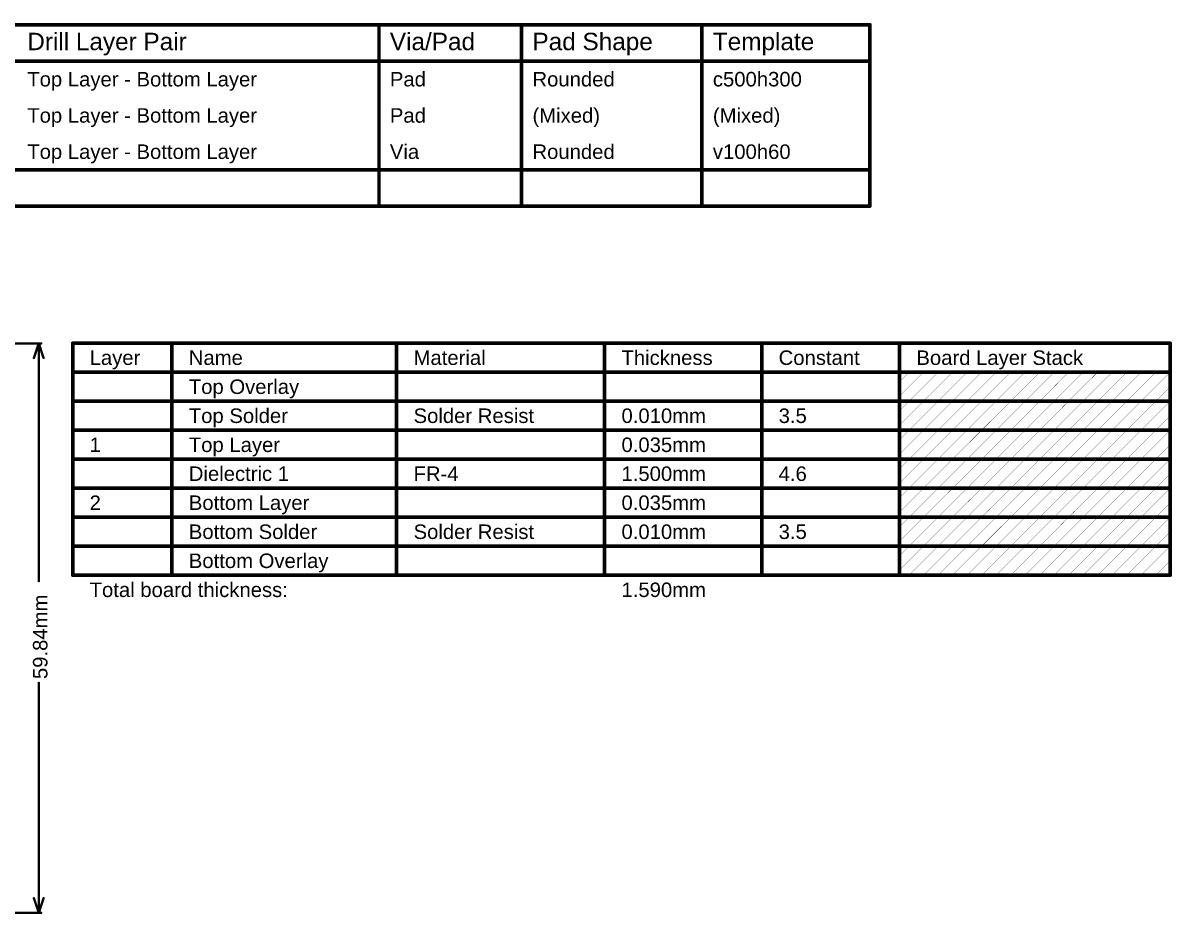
# Model space of a CAD drawing. Header units: inches. Extents: x -1 to 209, y -13 to 94.
# Drawn here: x 88.3 to 209, y 0 to 93.6 of the extents above; entities that cross this region are included whole.
import ezdxf

# ---------------------------------------------------------------- set-up
doc = ezdxf.new("R2010")
doc.units = ezdxf.units.IN
for name, color, linetype in [('Dimensions', 6, 'Continuous'), ('Drill Drawing', 1, 'Continuous'), ('Fabrication', 76, 'Continuous')]:
    doc.layers.add(name, color=color, linetype=linetype)
doc.styles.add('Arial', font='', dxfattribs={"height": 0.2})
doc.styles.get('Arial').set_extended_font_data('Arial')

msp = doc.modelspace()

# ---------------------------------------------------------------- linework, layer by layer
at = {"layer": 'Dimensions', "const_width": 0.254}
for points in [[(74.92, 59.92), (90.17, 59.92)], [(89.41, 58.4), (89.92, 59.92)], [(89.92, 34.95), (89.92, 59.92)], [(89.92, 59.92), (90.42, 58.4)], [(89.92, 0.08), (89.92, 24.24)], [(89.41, 1.61), (89.92, 0.08)], [(89.92, 0.08), (90.42, 1.61)], [(73.95, 0.08), (90.17, 0.08)]]:
    msp.add_lwpolyline(points, dxfattribs=at)
at = {"layer": 'Dimensions', "const_width": 0.127}
for points in [[(89.85, 59.92, 1), (89.98, 59.92, 1)], [(89.85, 59.92, 1), (89.98, 59.92, 1)], [(89.85, 59.92, 1), (89.98, 59.92, 1)], [(90.11, 59.92, 1), (90.23, 59.92, 1)], [(89.34, 58.4, 1), (89.47, 58.4, 1)], [(90.36, 58.4, 1), (90.49, 58.4, 1)], [(89.85, 34.95, 1), (89.98, 34.95, 1)], [(89.85, 24.24, 1), (89.98, 24.24, 1)], [(89.34, 1.61, 1), (89.47, 1.61, 1)], [(90.36, 1.61, 1), (90.49, 1.61, 1)], [(89.85, 0.08, 1), (89.98, 0.08, 1)], [(89.85, 0.08, 1), (89.98, 0.08, 1)], [(89.85, 0.08, 1), (89.98, 0.08, 1)], [(90.11, 0.08, 1), (90.23, 0.08, 1)]]:
    msp.add_lwpolyline(points, format="xyb", close=True, dxfattribs=at)
at = {"layer": 'Drill Drawing', "const_width": 0.381}
for points in [[(-0.83, 93.41), (177.23, 93.41)], [(125.66, 74.36), (125.66, 93.41)], [(140.64, 74.36), (140.64, 93.41)], [(159.58, 74.36), (159.58, 93.41)], [(177.23, 74.36), (177.23, 93.41)], [(-0.83, 89.6), (177.23, 89.6)], [(-0.83, 78.17), (177.23, 78.17)], [(-0.83, 74.36), (177.23, 74.36)]]:
    msp.add_lwpolyline(points, dxfattribs=at)
at = {"layer": 'Drill Drawing', "const_width": 0.191}
for points in [[(125.56, 93.41, 1), (125.75, 93.41, 1)], [(140.54, 93.41, 1), (140.73, 93.41, 1)], [(159.49, 93.41, 1), (159.68, 93.41, 1)], [(177.14, 93.41, 1), (177.33, 93.41, 1)], [(177.14, 93.41, 1), (177.33, 93.41, 1)], [(177.14, 89.6, 1), (177.33, 89.6, 1)], [(177.14, 78.17, 1), (177.33, 78.17, 1)], [(125.56, 74.36, 1), (125.75, 74.36, 1)], [(140.54, 74.36, 1), (140.73, 74.36, 1)], [(159.49, 74.36, 1), (159.68, 74.36, 1)], [(177.14, 74.36, 1), (177.33, 74.36, 1)], [(177.14, 74.36, 1), (177.33, 74.36, 1)]]:
    msp.add_lwpolyline(points, format="xyb", close=True, dxfattribs=at)
at = {"layer": 'Fabrication'}
for points, const_width in [([(93.49, 35.56), (93.49, 59.94)], 0.381), ([(93.49, 59.94), (208.77, 59.94)], 0.381), ([(103.9, 35.56), (103.9, 59.94)], 0.381), ([(127.51, 35.56), (127.51, 59.94)], 0.381), ([(149.35, 35.56), (149.35, 59.94)], 0.381), ([(165.86, 35.56), (165.86, 59.94)], 0.381), ([(180.33, 35.56), (180.33, 59.94)], 0.381), ([(208.77, 35.56), (208.77, 59.94)], 0.381), ([(93.49, 56.9), (208.77, 56.9)], 0.381), ([(180.33, 55.89), (181.34, 56.9)], 0.0254), ([(180.33, 54.36), (182.86, 56.9)], 0.0254), ([(181.34, 53.85), (184.39, 56.9)], 0.0254), ([(182.86, 53.85), (185.91, 56.9)], 0.0254), ([(184.39, 53.85), (187.44, 56.9)], 0.0254), ([(185.91, 53.85), (188.96, 56.9)], 0.0254), ([(187.44, 53.85), (190.48, 56.9)], 0.0254), ([(188.96, 53.85), (192.01, 56.9)], 0.0254), ([(190.48, 53.85), (193.53, 56.9)], 0.0254), ([(192.01, 53.85), (195.06, 56.9)], 0.0254), ([(193.53, 53.85), (196.58, 56.9)], 0.0254), ([(195.06, 53.85), (198.1, 56.9)], 0.0254), ([(196.58, 53.85), (199.63, 56.9)], 0.0254), ([(198.1, 53.85), (201.15, 56.9)], 0.0254), ([(199.63, 53.85), (202.68, 56.9)], 0.0254), ([(201.15, 53.85), (204.2, 56.9)], 0.0254), ([(202.68, 53.85), (205.72, 56.9)], 0.0254), ([(204.2, 53.85), (207.25, 56.9)], 0.0254), ([(205.72, 53.85), (208.77, 56.9)], 0.0254), ([(207.25, 53.85), (208.77, 55.37)], 0.0254), ([(93.49, 53.85), (103.9, 53.85)], 0.381), ([(103.9, 53.85), (127.51, 53.85)], 0.381), ([(127.51, 53.85), (149.35, 53.85)], 0.381), ([(149.35, 53.85), (165.86, 53.85)], 0.381), ([(165.86, 53.85), (180.33, 53.85)], 0.381), ([(180.33, 53.85), (208.77, 53.85)], 0.381), ([(180.33, 52.84), (181.34, 53.85)], 0.0254), ([(180.33, 51.32), (182.86, 53.85)], 0.0254), ([(181.34, 50.8), (184.39, 53.85)], 0.0254), ([(182.86, 50.8), (185.91, 53.85)], 0.0254), ([(184.39, 50.8), (187.44, 53.85)], 0.0254), ([(185.91, 50.8), (188.96, 53.85)], 0.0254), ([(187.44, 50.8), (190.48, 53.85)], 0.0254), ([(188.96, 50.8), (192.01, 53.85)], 0.0254), ([(190.48, 50.8), (193.53, 53.85)], 0.0254), ([(192.01, 50.8), (195.06, 53.85)], 0.0254), ([(193.53, 50.8), (196.58, 53.85)], 0.0254), ([(195.06, 50.8), (198.1, 53.85)], 0.0254), ([(196.58, 50.8), (199.63, 53.85)], 0.0254), ([(198.1, 50.8), (201.15, 53.85)], 0.0254), ([(199.63, 50.8), (202.68, 53.85)], 0.0254), ([(201.15, 50.8), (204.2, 53.85)], 0.0254), ([(202.68, 50.8), (205.72, 53.85)], 0.0254), ([(204.2, 50.8), (207.25, 53.85)], 0.0254), ([(205.72, 50.8), (208.77, 53.85)], 0.0254), ([(207.25, 50.8), (208.77, 52.32)], 0.0254), ([(93.49, 50.8), (103.9, 50.8)], 0.381), ([(103.9, 50.8), (127.51, 50.8)], 0.381), ([(127.51, 50.8), (149.35, 50.8)], 0.381), ([(149.35, 50.8), (165.86, 50.8)], 0.381), ([(165.86, 50.8), (180.33, 50.8)], 0.381), ([(180.33, 50.8), (208.77, 50.8)], 0.381), ([(180.33, 49.79), (181.34, 50.8)], 0.0254), ([(180.33, 48.27), (182.86, 50.8)], 0.0254), ([(181.34, 47.75), (184.39, 50.8)], 0.0254), ([(182.86, 47.75), (185.91, 50.8)], 0.0254), ([(184.39, 47.75), (187.44, 50.8)], 0.0254), ([(185.91, 47.75), (188.96, 50.8)], 0.0254), ([(187.44, 47.75), (190.48, 50.8)], 0.0254), ([(188.96, 47.75), (192.01, 50.8)], 0.0254), ([(190.48, 47.75), (193.53, 50.8)], 0.0254), ([(192.01, 47.75), (195.06, 50.8)], 0.0254), ([(193.53, 47.75), (196.58, 50.8)], 0.0254), ([(195.06, 47.75), (198.1, 50.8)], 0.0254), ([(196.58, 47.75), (199.63, 50.8)], 0.0254), ([(198.1, 47.75), (201.15, 50.8)], 0.0254), ([(199.63, 47.75), (202.68, 50.8)], 0.0254), ([(201.15, 47.75), (204.2, 50.8)], 0.0254), ([(202.68, 47.75), (205.72, 50.8)], 0.0254), ([(204.2, 47.75), (207.25, 50.8)], 0.0254), ([(205.72, 47.75), (208.77, 50.8)], 0.0254), ([(207.25, 47.75), (208.77, 49.28)], 0.0254), ([(93.49, 47.75), (103.9, 47.75)], 0.381), ([(103.9, 47.75), (127.51, 47.75)], 0.381), ([(127.51, 47.75), (149.35, 47.75)], 0.381), ([(149.35, 47.75), (165.86, 47.75)], 0.381), ([(165.86, 47.75), (180.33, 47.75)], 0.381), ([(180.33, 47.75), (208.77, 47.75)], 0.381), ([(180.33, 46.74), (181.34, 47.75)], 0.0254), ([(180.33, 45.22), (182.86, 47.75)], 0.0254), ([(181.34, 44.7), (184.39, 47.75)], 0.0254), ([(182.86, 44.7), (185.91, 47.75)], 0.0254), ([(184.39, 44.7), (187.44, 47.75)], 0.0254), ([(185.91, 44.7), (188.96, 47.75)], 0.0254), ([(187.44, 44.7), (190.48, 47.75)], 0.0254), ([(188.96, 44.7), (192.01, 47.75)], 0.0254), ([(190.48, 44.7), (193.53, 47.75)], 0.0254), ([(192.01, 44.7), (195.06, 47.75)], 0.0254), ([(193.53, 44.7), (196.58, 47.75)], 0.0254), ([(195.06, 44.7), (198.1, 47.75)], 0.0254), ([(196.58, 44.7), (199.63, 47.75)], 0.0254), ([(198.1, 44.7), (201.15, 47.75)], 0.0254), ([(199.63, 44.7), (202.68, 47.75)], 0.0254), ([(201.15, 44.7), (204.2, 47.75)], 0.0254), ([(202.68, 44.7), (205.72, 47.75)], 0.0254), ([(204.2, 44.7), (207.25, 47.75)], 0.0254), ([(205.72, 44.7), (208.77, 47.75)], 0.0254), ([(207.25, 44.7), (208.77, 46.23)], 0.0254), ([(93.49, 44.7), (103.9, 44.7)], 0.381), ([(103.9, 44.7), (127.51, 44.7)], 0.381), ([(127.51, 44.7), (149.35, 44.7)], 0.381), ([(149.35, 44.7), (165.86, 44.7)], 0.381), ([(165.86, 44.7), (180.33, 44.7)], 0.381), ([(180.33, 44.7), (208.77, 44.7)], 0.381), ([(180.33, 43.7), (181.34, 44.7)], 0.0254), ([(180.33, 42.17), (182.86, 44.7)], 0.0254), ([(181.34, 41.66), (184.39, 44.7)], 0.0254), ([(182.86, 41.66), (185.91, 44.7)], 0.0254), ([(184.39, 41.66), (187.44, 44.7)], 0.0254), ([(185.91, 41.66), (188.96, 44.7)], 0.0254), ([(187.44, 41.66), (190.48, 44.7)], 0.0254), ([(188.96, 41.66), (192.01, 44.7)], 0.0254), ([(190.48, 41.66), (193.53, 44.7)], 0.0254), ([(192.01, 41.66), (195.06, 44.7)], 0.0254), ([(193.53, 41.66), (196.58, 44.7)], 0.0254), ([(195.06, 41.66), (198.1, 44.7)], 0.0254), ([(196.58, 41.66), (199.63, 44.7)], 0.0254), ([(198.1, 41.66), (201.15, 44.7)], 0.0254), ([(199.63, 41.66), (202.68, 44.7)], 0.0254), ([(201.15, 41.66), (204.2, 44.7)], 0.0254), ([(202.68, 41.66), (205.72, 44.7)], 0.0254), ([(204.2, 41.66), (207.25, 44.7)], 0.0254), ([(205.72, 41.66), (208.77, 44.7)], 0.0254), ([(207.25, 41.66), (208.77, 43.18)], 0.0254), ([(93.49, 41.66), (103.9, 41.66)], 0.381), ([(103.9, 41.66), (127.51, 41.66)], 0.381), ([(127.51, 41.66), (149.35, 41.66)], 0.381), ([(149.35, 41.66), (165.86, 41.66)], 0.381), ([(165.86, 41.66), (180.33, 41.66)], 0.381), ([(180.33, 41.66), (208.77, 41.66)], 0.381), ([(180.33, 40.65), (181.34, 41.66)], 0.0254), ([(180.33, 39.12), (182.86, 41.66)], 0.0254), ([(181.34, 38.61), (184.39, 41.66)], 0.0254), ([(182.86, 38.61), (185.91, 41.66)], 0.0254), ([(184.39, 38.61), (187.44, 41.66)], 0.0254), ([(185.91, 38.61), (188.96, 41.66)], 0.0254), ([(187.44, 38.61), (190.48, 41.66)], 0.0254), ([(188.96, 38.61), (192.01, 41.66)], 0.0254), ([(190.48, 38.61), (193.53, 41.66)], 0.0254), ([(192.01, 38.61), (195.06, 41.66)], 0.0254), ([(193.53, 38.61), (196.58, 41.66)], 0.0254), ([(195.06, 38.61), (198.1, 41.66)], 0.0254), ([(196.58, 38.61), (199.63, 41.66)], 0.0254), ([(198.1, 38.61), (201.15, 41.66)], 0.0254), ([(199.63, 38.61), (202.68, 41.66)], 0.0254), ([(201.15, 38.61), (204.2, 41.66)], 0.0254), ([(202.68, 38.61), (205.72, 41.66)], 0.0254), ([(204.2, 38.61), (207.25, 41.66)], 0.0254), ([(205.72, 38.61), (208.77, 41.66)], 0.0254), ([(207.25, 38.61), (208.77, 40.13)], 0.0254), ([(93.49, 38.61), (103.9, 38.61)], 0.381), ([(103.9, 38.61), (127.51, 38.61)], 0.381), ([(127.51, 38.61), (149.35, 38.61)], 0.381), ([(149.35, 38.61), (165.86, 38.61)], 0.381), ([(165.86, 38.61), (180.33, 38.61)], 0.381), ([(180.33, 38.61), (208.77, 38.61)], 0.381), ([(180.33, 37.6), (181.34, 38.61)], 0.0254), ([(180.33, 36.08), (182.86, 38.61)], 0.0254), ([(181.34, 35.56), (184.39, 38.61)], 0.0254), ([(182.86, 35.56), (185.91, 38.61)], 0.0254), ([(184.39, 35.56), (187.44, 38.61)], 0.0254), ([(185.91, 35.56), (188.96, 38.61)], 0.0254), ([(187.44, 35.56), (190.48, 38.61)], 0.0254), ([(188.96, 35.56), (192.01, 38.61)], 0.0254), ([(190.48, 35.56), (193.53, 38.61)], 0.0254), ([(192.01, 35.56), (195.06, 38.61)], 0.0254), ([(193.53, 35.56), (196.58, 38.61)], 0.0254), ([(195.06, 35.56), (198.1, 38.61)], 0.0254), ([(196.58, 35.56), (199.63, 38.61)], 0.0254), ([(198.1, 35.56), (201.15, 38.61)], 0.0254), ([(199.63, 35.56), (202.68, 38.61)], 0.0254), ([(201.15, 35.56), (204.2, 38.61)], 0.0254), ([(202.68, 35.56), (205.72, 38.61)], 0.0254), ([(204.2, 35.56), (207.25, 38.61)], 0.0254), ([(205.72, 35.56), (208.77, 38.61)], 0.0254), ([(207.25, 35.56), (208.77, 37.08)], 0.0254), ([(93.49, 35.56), (103.9, 35.56)], 0.381), ([(103.9, 35.56), (127.51, 35.56)], 0.381), ([(127.51, 35.56), (149.35, 35.56)], 0.381), ([(149.35, 35.56), (165.86, 35.56)], 0.381), ([(165.86, 35.56), (180.33, 35.56)], 0.381), ([(180.33, 35.56), (208.77, 35.56)], 0.381)]:
    msp.add_lwpolyline(points, dxfattribs=dict(at, const_width=const_width))
for points, const_width in [([(93.39, 59.94, 1), (93.58, 59.94, 1)], 0.191), ([(93.39, 59.94, 1), (93.58, 59.94, 1)], 0.191), ([(103.8, 59.94, 1), (103.99, 59.94, 1)], 0.191), ([(127.42, 59.94, 1), (127.61, 59.94, 1)], 0.191), ([(149.26, 59.94, 1), (149.45, 59.94, 1)], 0.191), ([(165.76, 59.94, 1), (165.95, 59.94, 1)], 0.191), ([(180.24, 59.94, 1), (180.43, 59.94, 1)], 0.191), ([(208.68, 59.94, 1), (208.87, 59.94, 1)], 0.191), ([(208.68, 59.94, 1), (208.87, 59.94, 1)], 0.191), ([(93.39, 56.9, 1), (93.58, 56.9, 1)], 0.191), ([(181.33, 56.9, 1), (181.35, 56.9, 1)], 0.0127), ([(182.86, 56.9, 1), (182.87, 56.9, 1)], 0.0127), ([(184.38, 56.9, 1), (184.39, 56.9, 1)], 0.0127), ([(185.91, 56.9, 1), (185.92, 56.9, 1)], 0.0127), ([(187.43, 56.9, 1), (187.44, 56.9, 1)], 0.0127), ([(188.95, 56.9, 1), (188.97, 56.9, 1)], 0.0127), ([(190.48, 56.9, 1), (190.49, 56.9, 1)], 0.0127), ([(192, 56.9, 1), (192.01, 56.9, 1)], 0.0127), ([(193.53, 56.9, 1), (193.54, 56.9, 1)], 0.0127), ([(195.05, 56.9, 1), (195.06, 56.9, 1)], 0.0127), ([(196.57, 56.9, 1), (196.59, 56.9, 1)], 0.0127), ([(198.1, 56.9, 1), (198.11, 56.9, 1)], 0.0127), ([(199.62, 56.9, 1), (199.63, 56.9, 1)], 0.0127), ([(201.15, 56.9, 1), (201.16, 56.9, 1)], 0.0127), ([(202.67, 56.9, 1), (202.68, 56.9, 1)], 0.0127), ([(204.19, 56.9, 1), (204.21, 56.9, 1)], 0.0127), ([(205.72, 56.9, 1), (205.73, 56.9, 1)], 0.0127), ([(207.24, 56.9, 1), (207.25, 56.9, 1)], 0.0127), ([(208.68, 56.9, 1), (208.87, 56.9, 1)], 0.191), ([(208.77, 56.9, 1), (208.78, 56.9, 1)], 0.0127), ([(180.33, 55.89, 1), (180.34, 55.89, 1)], 0.0127), ([(180.33, 54.36, 1), (180.34, 54.36, 1)], 0.0127), ([(208.77, 55.37, 1), (208.78, 55.37, 1)], 0.0127), ([(93.39, 53.85, 1), (93.58, 53.85, 1)], 0.191), ([(103.8, 53.85, 1), (103.99, 53.85, 1)], 0.191), ([(103.8, 53.85, 1), (103.99, 53.85, 1)], 0.191), ([(127.42, 53.85, 1), (127.61, 53.85, 1)], 0.191), ([(127.42, 53.85, 1), (127.61, 53.85, 1)], 0.191), ([(149.26, 53.85, 1), (149.45, 53.85, 1)], 0.191), ([(149.26, 53.85, 1), (149.45, 53.85, 1)], 0.191), ([(165.76, 53.85, 1), (165.95, 53.85, 1)], 0.191), ([(165.76, 53.85, 1), (165.95, 53.85, 1)], 0.191), ([(180.24, 53.85, 1), (180.43, 53.85, 1)], 0.191), ([(180.24, 53.85, 1), (180.43, 53.85, 1)], 0.191), ([(181.33, 53.85, 1), (181.35, 53.85, 1)], 0.0127), ([(181.33, 53.85, 1), (181.35, 53.85, 1)], 0.0127), ([(182.86, 53.85, 1), (182.87, 53.85, 1)], 0.0127), ([(182.86, 53.85, 1), (182.87, 53.85, 1)], 0.0127), ([(184.38, 53.85, 1), (184.39, 53.85, 1)], 0.0127), ([(184.38, 53.85, 1), (184.39, 53.85, 1)], 0.0127), ([(185.91, 53.85, 1), (185.92, 53.85, 1)], 0.0127), ([(185.91, 53.85, 1), (185.92, 53.85, 1)], 0.0127), ([(187.43, 53.85, 1), (187.44, 53.85, 1)], 0.0127), ([(187.43, 53.85, 1), (187.44, 53.85, 1)], 0.0127), ([(188.95, 53.85, 1), (188.97, 53.85, 1)], 0.0127), ([(188.95, 53.85, 1), (188.97, 53.85, 1)], 0.0127), ([(190.48, 53.85, 1), (190.49, 53.85, 1)], 0.0127), ([(190.48, 53.85, 1), (190.49, 53.85, 1)], 0.0127), ([(192, 53.85, 1), (192.01, 53.85, 1)], 0.0127), ([(192, 53.85, 1), (192.01, 53.85, 1)], 0.0127), ([(193.53, 53.85, 1), (193.54, 53.85, 1)], 0.0127), ([(193.53, 53.85, 1), (193.54, 53.85, 1)], 0.0127), ([(195.05, 53.85, 1), (195.06, 53.85, 1)], 0.0127), ([(195.05, 53.85, 1), (195.06, 53.85, 1)], 0.0127), ([(196.57, 53.85, 1), (196.59, 53.85, 1)], 0.0127), ([(196.57, 53.85, 1), (196.59, 53.85, 1)], 0.0127), ([(198.1, 53.85, 1), (198.11, 53.85, 1)], 0.0127), ([(198.1, 53.85, 1), (198.11, 53.85, 1)], 0.0127), ([(199.62, 53.85, 1), (199.63, 53.85, 1)], 0.0127), ([(199.62, 53.85, 1), (199.63, 53.85, 1)], 0.0127), ([(201.15, 53.85, 1), (201.16, 53.85, 1)], 0.0127), ([(201.15, 53.85, 1), (201.16, 53.85, 1)], 0.0127), ([(202.67, 53.85, 1), (202.68, 53.85, 1)], 0.0127), ([(202.67, 53.85, 1), (202.68, 53.85, 1)], 0.0127), ([(204.19, 53.85, 1), (204.21, 53.85, 1)], 0.0127), ([(204.19, 53.85, 1), (204.21, 53.85, 1)], 0.0127), ([(205.72, 53.85, 1), (205.73, 53.85, 1)], 0.0127), ([(205.72, 53.85, 1), (205.73, 53.85, 1)], 0.0127), ([(207.24, 53.85, 1), (207.25, 53.85, 1)], 0.0127), ([(207.24, 53.85, 1), (207.25, 53.85, 1)], 0.0127), ([(208.68, 53.85, 1), (208.87, 53.85, 1)], 0.191), ([(208.77, 53.85, 1), (208.78, 53.85, 1)], 0.0127), ([(180.33, 52.84, 1), (180.34, 52.84, 1)], 0.0127), ([(208.77, 52.32, 1), (208.78, 52.32, 1)], 0.0127), ([(93.39, 50.8, 1), (93.58, 50.8, 1)], 0.191), ([(103.8, 50.8, 1), (103.99, 50.8, 1)], 0.191), ([(103.8, 50.8, 1), (103.99, 50.8, 1)], 0.191), ([(127.42, 50.8, 1), (127.61, 50.8, 1)], 0.191), ([(127.42, 50.8, 1), (127.61, 50.8, 1)], 0.191), ([(149.26, 50.8, 1), (149.45, 50.8, 1)], 0.191), ([(149.26, 50.8, 1), (149.45, 50.8, 1)], 0.191), ([(165.76, 50.8, 1), (165.95, 50.8, 1)], 0.191), ([(165.76, 50.8, 1), (165.95, 50.8, 1)], 0.191), ([(180.24, 50.8, 1), (180.43, 50.8, 1)], 0.191), ([(180.24, 50.8, 1), (180.43, 50.8, 1)], 0.191), ([(180.33, 51.32, 1), (180.34, 51.32, 1)], 0.0127), ([(181.33, 50.8, 1), (181.35, 50.8, 1)], 0.0127), ([(181.33, 50.8, 1), (181.35, 50.8, 1)], 0.0127), ([(182.86, 50.8, 1), (182.87, 50.8, 1)], 0.0127), ([(182.86, 50.8, 1), (182.87, 50.8, 1)], 0.0127), ([(184.38, 50.8, 1), (184.39, 50.8, 1)], 0.0127), ([(184.38, 50.8, 1), (184.39, 50.8, 1)], 0.0127), ([(185.91, 50.8, 1), (185.92, 50.8, 1)], 0.0127), ([(185.91, 50.8, 1), (185.92, 50.8, 1)], 0.0127), ([(187.43, 50.8, 1), (187.44, 50.8, 1)], 0.0127), ([(187.43, 50.8, 1), (187.44, 50.8, 1)], 0.0127), ([(188.95, 50.8, 1), (188.97, 50.8, 1)], 0.0127), ([(188.95, 50.8, 1), (188.97, 50.8, 1)], 0.0127), ([(190.48, 50.8, 1), (190.49, 50.8, 1)], 0.0127), ([(190.48, 50.8, 1), (190.49, 50.8, 1)], 0.0127), ([(192, 50.8, 1), (192.01, 50.8, 1)], 0.0127), ([(192, 50.8, 1), (192.01, 50.8, 1)], 0.0127), ([(193.53, 50.8, 1), (193.54, 50.8, 1)], 0.0127), ([(193.53, 50.8, 1), (193.54, 50.8, 1)], 0.0127), ([(195.05, 50.8, 1), (195.06, 50.8, 1)], 0.0127), ([(195.05, 50.8, 1), (195.06, 50.8, 1)], 0.0127), ([(196.57, 50.8, 1), (196.59, 50.8, 1)], 0.0127), ([(196.57, 50.8, 1), (196.59, 50.8, 1)], 0.0127), ([(198.1, 50.8, 1), (198.11, 50.8, 1)], 0.0127), ([(198.1, 50.8, 1), (198.11, 50.8, 1)], 0.0127), ([(199.62, 50.8, 1), (199.63, 50.8, 1)], 0.0127), ([(199.62, 50.8, 1), (199.63, 50.8, 1)], 0.0127), ([(201.15, 50.8, 1), (201.16, 50.8, 1)], 0.0127), ([(201.15, 50.8, 1), (201.16, 50.8, 1)], 0.0127), ([(202.67, 50.8, 1), (202.68, 50.8, 1)], 0.0127), ([(202.67, 50.8, 1), (202.68, 50.8, 1)], 0.0127), ([(204.19, 50.8, 1), (204.21, 50.8, 1)], 0.0127), ([(204.19, 50.8, 1), (204.21, 50.8, 1)], 0.0127), ([(205.72, 50.8, 1), (205.73, 50.8, 1)], 0.0127), ([(205.72, 50.8, 1), (205.73, 50.8, 1)], 0.0127), ([(207.24, 50.8, 1), (207.25, 50.8, 1)], 0.0127), ([(207.24, 50.8, 1), (207.25, 50.8, 1)], 0.0127), ([(208.68, 50.8, 1), (208.87, 50.8, 1)], 0.191), ([(208.77, 50.8, 1), (208.78, 50.8, 1)], 0.0127), ([(180.33, 49.79, 1), (180.34, 49.79, 1)], 0.0127), ([(208.77, 49.28, 1), (208.78, 49.28, 1)], 0.0127), ([(93.39, 47.75, 1), (93.58, 47.75, 1)], 0.191), ([(103.8, 47.75, 1), (103.99, 47.75, 1)], 0.191), ([(103.8, 47.75, 1), (103.99, 47.75, 1)], 0.191), ([(127.42, 47.75, 1), (127.61, 47.75, 1)], 0.191), ([(127.42, 47.75, 1), (127.61, 47.75, 1)], 0.191), ([(149.26, 47.75, 1), (149.45, 47.75, 1)], 0.191), ([(149.26, 47.75, 1), (149.45, 47.75, 1)], 0.191), ([(165.76, 47.75, 1), (165.95, 47.75, 1)], 0.191), ([(165.76, 47.75, 1), (165.95, 47.75, 1)], 0.191), ([(180.24, 47.75, 1), (180.43, 47.75, 1)], 0.191), ([(180.24, 47.75, 1), (180.43, 47.75, 1)], 0.191), ([(180.33, 48.27, 1), (180.34, 48.27, 1)], 0.0127), ([(181.33, 47.75, 1), (181.35, 47.75, 1)], 0.0127), ([(181.33, 47.75, 1), (181.35, 47.75, 1)], 0.0127), ([(182.86, 47.75, 1), (182.87, 47.75, 1)], 0.0127), ([(182.86, 47.75, 1), (182.87, 47.75, 1)], 0.0127), ([(184.38, 47.75, 1), (184.39, 47.75, 1)], 0.0127), ([(184.38, 47.75, 1), (184.39, 47.75, 1)], 0.0127), ([(185.91, 47.75, 1), (185.92, 47.75, 1)], 0.0127), ([(185.91, 47.75, 1), (185.92, 47.75, 1)], 0.0127), ([(187.43, 47.75, 1), (187.44, 47.75, 1)], 0.0127), ([(187.43, 47.75, 1), (187.44, 47.75, 1)], 0.0127), ([(188.95, 47.75, 1), (188.97, 47.75, 1)], 0.0127), ([(188.95, 47.75, 1), (188.97, 47.75, 1)], 0.0127), ([(190.48, 47.75, 1), (190.49, 47.75, 1)], 0.0127), ([(190.48, 47.75, 1), (190.49, 47.75, 1)], 0.0127), ([(192, 47.75, 1), (192.01, 47.75, 1)], 0.0127), ([(192, 47.75, 1), (192.01, 47.75, 1)], 0.0127), ([(193.53, 47.75, 1), (193.54, 47.75, 1)], 0.0127), ([(193.53, 47.75, 1), (193.54, 47.75, 1)], 0.0127), ([(195.05, 47.75, 1), (195.06, 47.75, 1)], 0.0127), ([(195.05, 47.75, 1), (195.06, 47.75, 1)], 0.0127), ([(196.57, 47.75, 1), (196.59, 47.75, 1)], 0.0127), ([(196.57, 47.75, 1), (196.59, 47.75, 1)], 0.0127), ([(198.1, 47.75, 1), (198.11, 47.75, 1)], 0.0127), ([(198.1, 47.75, 1), (198.11, 47.75, 1)], 0.0127), ([(199.62, 47.75, 1), (199.63, 47.75, 1)], 0.0127), ([(199.62, 47.75, 1), (199.63, 47.75, 1)], 0.0127), ([(201.15, 47.75, 1), (201.16, 47.75, 1)], 0.0127), ([(201.15, 47.75, 1), (201.16, 47.75, 1)], 0.0127), ([(202.67, 47.75, 1), (202.68, 47.75, 1)], 0.0127), ([(202.67, 47.75, 1), (202.68, 47.75, 1)], 0.0127), ([(204.19, 47.75, 1), (204.21, 47.75, 1)], 0.0127), ([(204.19, 47.75, 1), (204.21, 47.75, 1)], 0.0127), ([(205.72, 47.75, 1), (205.73, 47.75, 1)], 0.0127), ([(205.72, 47.75, 1), (205.73, 47.75, 1)], 0.0127), ([(207.24, 47.75, 1), (207.25, 47.75, 1)], 0.0127), ([(207.24, 47.75, 1), (207.25, 47.75, 1)], 0.0127), ([(208.68, 47.75, 1), (208.87, 47.75, 1)], 0.191), ([(208.77, 47.75, 1), (208.78, 47.75, 1)], 0.0127), ([(180.33, 46.74, 1), (180.34, 46.74, 1)], 0.0127), ([(208.77, 46.23, 1), (208.78, 46.23, 1)], 0.0127), ([(93.39, 44.7, 1), (93.58, 44.7, 1)], 0.191), ([(103.8, 44.7, 1), (103.99, 44.7, 1)], 0.191), ([(103.8, 44.7, 1), (103.99, 44.7, 1)], 0.191), ([(127.42, 44.7, 1), (127.61, 44.7, 1)], 0.191), ([(127.42, 44.7, 1), (127.61, 44.7, 1)], 0.191), ([(149.26, 44.7, 1), (149.45, 44.7, 1)], 0.191), ([(149.26, 44.7, 1), (149.45, 44.7, 1)], 0.191), ([(165.76, 44.7, 1), (165.95, 44.7, 1)], 0.191), ([(165.76, 44.7, 1), (165.95, 44.7, 1)], 0.191), ([(180.24, 44.7, 1), (180.43, 44.7, 1)], 0.191), ([(180.24, 44.7, 1), (180.43, 44.7, 1)], 0.191), ([(180.33, 45.22, 1), (180.34, 45.22, 1)], 0.0127), ([(181.33, 44.7, 1), (181.35, 44.7, 1)], 0.0127), ([(181.33, 44.7, 1), (181.35, 44.7, 1)], 0.0127), ([(182.86, 44.7, 1), (182.87, 44.7, 1)], 0.0127), ([(182.86, 44.7, 1), (182.87, 44.7, 1)], 0.0127), ([(184.38, 44.7, 1), (184.39, 44.7, 1)], 0.0127), ([(184.38, 44.7, 1), (184.39, 44.7, 1)], 0.0127), ([(185.91, 44.7, 1), (185.92, 44.7, 1)], 0.0127), ([(185.91, 44.7, 1), (185.92, 44.7, 1)], 0.0127), ([(187.43, 44.7, 1), (187.44, 44.7, 1)], 0.0127), ([(187.43, 44.7, 1), (187.44, 44.7, 1)], 0.0127), ([(188.95, 44.7, 1), (188.97, 44.7, 1)], 0.0127), ([(188.95, 44.7, 1), (188.97, 44.7, 1)], 0.0127), ([(190.48, 44.7, 1), (190.49, 44.7, 1)], 0.0127), ([(190.48, 44.7, 1), (190.49, 44.7, 1)], 0.0127), ([(192, 44.7, 1), (192.01, 44.7, 1)], 0.0127), ([(192, 44.7, 1), (192.01, 44.7, 1)], 0.0127), ([(193.53, 44.7, 1), (193.54, 44.7, 1)], 0.0127), ([(193.53, 44.7, 1), (193.54, 44.7, 1)], 0.0127), ([(195.05, 44.7, 1), (195.06, 44.7, 1)], 0.0127), ([(195.05, 44.7, 1), (195.06, 44.7, 1)], 0.0127), ([(196.57, 44.7, 1), (196.59, 44.7, 1)], 0.0127), ([(196.57, 44.7, 1), (196.59, 44.7, 1)], 0.0127), ([(198.1, 44.7, 1), (198.11, 44.7, 1)], 0.0127), ([(198.1, 44.7, 1), (198.11, 44.7, 1)], 0.0127), ([(199.62, 44.7, 1), (199.63, 44.7, 1)], 0.0127), ([(199.62, 44.7, 1), (199.63, 44.7, 1)], 0.0127), ([(201.15, 44.7, 1), (201.16, 44.7, 1)], 0.0127), ([(201.15, 44.7, 1), (201.16, 44.7, 1)], 0.0127), ([(202.67, 44.7, 1), (202.68, 44.7, 1)], 0.0127), ([(202.67, 44.7, 1), (202.68, 44.7, 1)], 0.0127), ([(204.19, 44.7, 1), (204.21, 44.7, 1)], 0.0127), ([(204.19, 44.7, 1), (204.21, 44.7, 1)], 0.0127), ([(205.72, 44.7, 1), (205.73, 44.7, 1)], 0.0127), ([(205.72, 44.7, 1), (205.73, 44.7, 1)], 0.0127), ([(207.24, 44.7, 1), (207.25, 44.7, 1)], 0.0127), ([(207.24, 44.7, 1), (207.25, 44.7, 1)], 0.0127), ([(208.68, 44.7, 1), (208.87, 44.7, 1)], 0.191), ([(208.77, 44.7, 1), (208.78, 44.7, 1)], 0.0127), ([(180.33, 43.7, 1), (180.34, 43.7, 1)], 0.0127), ([(208.77, 43.18, 1), (208.78, 43.18, 1)], 0.0127), ([(93.39, 41.66, 1), (93.58, 41.66, 1)], 0.191), ([(103.8, 41.66, 1), (103.99, 41.66, 1)], 0.191), ([(103.8, 41.66, 1), (103.99, 41.66, 1)], 0.191), ([(127.42, 41.66, 1), (127.61, 41.66, 1)], 0.191), ([(127.42, 41.66, 1), (127.61, 41.66, 1)], 0.191), ([(149.26, 41.66, 1), (149.45, 41.66, 1)], 0.191), ([(149.26, 41.66, 1), (149.45, 41.66, 1)], 0.191), ([(165.76, 41.66, 1), (165.95, 41.66, 1)], 0.191), ([(165.76, 41.66, 1), (165.95, 41.66, 1)], 0.191), ([(180.24, 41.66, 1), (180.43, 41.66, 1)], 0.191), ([(180.24, 41.66, 1), (180.43, 41.66, 1)], 0.191), ([(180.33, 42.17, 1), (180.34, 42.17, 1)], 0.0127), ([(181.33, 41.66, 1), (181.35, 41.66, 1)], 0.0127), ([(181.33, 41.66, 1), (181.35, 41.66, 1)], 0.0127), ([(182.86, 41.66, 1), (182.87, 41.66, 1)], 0.0127), ([(182.86, 41.66, 1), (182.87, 41.66, 1)], 0.0127), ([(184.38, 41.66, 1), (184.39, 41.66, 1)], 0.0127), ([(184.38, 41.66, 1), (184.39, 41.66, 1)], 0.0127), ([(185.91, 41.66, 1), (185.92, 41.66, 1)], 0.0127), ([(185.91, 41.66, 1), (185.92, 41.66, 1)], 0.0127), ([(187.43, 41.66, 1), (187.44, 41.66, 1)], 0.0127), ([(187.43, 41.66, 1), (187.44, 41.66, 1)], 0.0127), ([(188.95, 41.66, 1), (188.97, 41.66, 1)], 0.0127), ([(188.95, 41.66, 1), (188.97, 41.66, 1)], 0.0127), ([(190.48, 41.66, 1), (190.49, 41.66, 1)], 0.0127), ([(190.48, 41.66, 1), (190.49, 41.66, 1)], 0.0127), ([(192, 41.66, 1), (192.01, 41.66, 1)], 0.0127), ([(192, 41.66, 1), (192.01, 41.66, 1)], 0.0127), ([(193.53, 41.66, 1), (193.54, 41.66, 1)], 0.0127), ([(193.53, 41.66, 1), (193.54, 41.66, 1)], 0.0127), ([(195.05, 41.66, 1), (195.06, 41.66, 1)], 0.0127), ([(195.05, 41.66, 1), (195.06, 41.66, 1)], 0.0127), ([(196.57, 41.66, 1), (196.59, 41.66, 1)], 0.0127), ([(196.57, 41.66, 1), (196.59, 41.66, 1)], 0.0127), ([(198.1, 41.66, 1), (198.11, 41.66, 1)], 0.0127), ([(198.1, 41.66, 1), (198.11, 41.66, 1)], 0.0127), ([(199.62, 41.66, 1), (199.63, 41.66, 1)], 0.0127), ([(199.62, 41.66, 1), (199.63, 41.66, 1)], 0.0127), ([(201.15, 41.66, 1), (201.16, 41.66, 1)], 0.0127), ([(201.15, 41.66, 1), (201.16, 41.66, 1)], 0.0127), ([(202.67, 41.66, 1), (202.68, 41.66, 1)], 0.0127), ([(202.67, 41.66, 1), (202.68, 41.66, 1)], 0.0127), ([(204.19, 41.66, 1), (204.21, 41.66, 1)], 0.0127), ([(204.19, 41.66, 1), (204.21, 41.66, 1)], 0.0127), ([(205.72, 41.66, 1), (205.73, 41.66, 1)], 0.0127), ([(205.72, 41.66, 1), (205.73, 41.66, 1)], 0.0127), ([(207.24, 41.66, 1), (207.25, 41.66, 1)], 0.0127), ([(207.24, 41.66, 1), (207.25, 41.66, 1)], 0.0127), ([(208.68, 41.66, 1), (208.87, 41.66, 1)], 0.191), ([(208.77, 41.66, 1), (208.78, 41.66, 1)], 0.0127), ([(180.33, 40.65, 1), (180.34, 40.65, 1)], 0.0127), ([(208.77, 40.13, 1), (208.78, 40.13, 1)], 0.0127), ([(93.39, 38.61, 1), (93.58, 38.61, 1)], 0.191), ([(103.8, 38.61, 1), (103.99, 38.61, 1)], 0.191), ([(103.8, 38.61, 1), (103.99, 38.61, 1)], 0.191), ([(127.42, 38.61, 1), (127.61, 38.61, 1)], 0.191), ([(127.42, 38.61, 1), (127.61, 38.61, 1)], 0.191), ([(149.26, 38.61, 1), (149.45, 38.61, 1)], 0.191), ([(149.26, 38.61, 1), (149.45, 38.61, 1)], 0.191), ([(165.76, 38.61, 1), (165.95, 38.61, 1)], 0.191), ([(165.76, 38.61, 1), (165.95, 38.61, 1)], 0.191), ([(180.24, 38.61, 1), (180.43, 38.61, 1)], 0.191), ([(180.24, 38.61, 1), (180.43, 38.61, 1)], 0.191), ([(180.33, 39.12, 1), (180.34, 39.12, 1)], 0.0127), ([(208.68, 38.61, 1), (208.87, 38.61, 1)], 0.191), ([(180.33, 37.6, 1), (180.34, 37.6, 1)], 0.0127), ([(181.33, 38.61, 1), (181.35, 38.61, 1)], 0.0127), ([(181.33, 38.61, 1), (181.35, 38.61, 1)], 0.0127), ([(182.86, 38.61, 1), (182.87, 38.61, 1)], 0.0127), ([(182.86, 38.61, 1), (182.87, 38.61, 1)], 0.0127), ([(184.38, 38.61, 1), (184.39, 38.61, 1)], 0.0127), ([(184.38, 38.61, 1), (184.39, 38.61, 1)], 0.0127), ([(185.91, 38.61, 1), (185.92, 38.61, 1)], 0.0127), ([(185.91, 38.61, 1), (185.92, 38.61, 1)], 0.0127), ([(187.43, 38.61, 1), (187.44, 38.61, 1)], 0.0127), ([(187.43, 38.61, 1), (187.44, 38.61, 1)], 0.0127), ([(188.95, 38.61, 1), (188.97, 38.61, 1)], 0.0127), ([(188.95, 38.61, 1), (188.97, 38.61, 1)], 0.0127), ([(190.48, 38.61, 1), (190.49, 38.61, 1)], 0.0127), ([(190.48, 38.61, 1), (190.49, 38.61, 1)], 0.0127), ([(192, 38.61, 1), (192.01, 38.61, 1)], 0.0127), ([(192, 38.61, 1), (192.01, 38.61, 1)], 0.0127), ([(193.53, 38.61, 1), (193.54, 38.61, 1)], 0.0127), ([(193.53, 38.61, 1), (193.54, 38.61, 1)], 0.0127), ([(195.05, 38.61, 1), (195.06, 38.61, 1)], 0.0127), ([(195.05, 38.61, 1), (195.06, 38.61, 1)], 0.0127), ([(196.57, 38.61, 1), (196.59, 38.61, 1)], 0.0127), ([(196.57, 38.61, 1), (196.59, 38.61, 1)], 0.0127), ([(198.1, 38.61, 1), (198.11, 38.61, 1)], 0.0127), ([(198.1, 38.61, 1), (198.11, 38.61, 1)], 0.0127), ([(199.62, 38.61, 1), (199.63, 38.61, 1)], 0.0127), ([(199.62, 38.61, 1), (199.63, 38.61, 1)], 0.0127), ([(201.15, 38.61, 1), (201.16, 38.61, 1)], 0.0127), ([(201.15, 38.61, 1), (201.16, 38.61, 1)], 0.0127), ([(202.67, 38.61, 1), (202.68, 38.61, 1)], 0.0127), ([(202.67, 38.61, 1), (202.68, 38.61, 1)], 0.0127), ([(204.19, 38.61, 1), (204.21, 38.61, 1)], 0.0127), ([(204.19, 38.61, 1), (204.21, 38.61, 1)], 0.0127), ([(205.72, 38.61, 1), (205.73, 38.61, 1)], 0.0127), ([(205.72, 38.61, 1), (205.73, 38.61, 1)], 0.0127), ([(207.24, 38.61, 1), (207.25, 38.61, 1)], 0.0127), ([(207.24, 38.61, 1), (207.25, 38.61, 1)], 0.0127), ([(208.77, 38.61, 1), (208.78, 38.61, 1)], 0.0127), ([(208.77, 37.08, 1), (208.78, 37.08, 1)], 0.0127), ([(93.39, 35.56, 1), (93.58, 35.56, 1)], 0.191), ([(93.39, 35.56, 1), (93.58, 35.56, 1)], 0.191), ([(103.8, 35.56, 1), (103.99, 35.56, 1)], 0.191), ([(103.8, 35.56, 1), (103.99, 35.56, 1)], 0.191), ([(103.8, 35.56, 1), (103.99, 35.56, 1)], 0.191), ([(127.42, 35.56, 1), (127.61, 35.56, 1)], 0.191), ([(127.42, 35.56, 1), (127.61, 35.56, 1)], 0.191), ([(127.42, 35.56, 1), (127.61, 35.56, 1)], 0.191), ([(149.26, 35.56, 1), (149.45, 35.56, 1)], 0.191), ([(149.26, 35.56, 1), (149.45, 35.56, 1)], 0.191), ([(149.26, 35.56, 1), (149.45, 35.56, 1)], 0.191), ([(165.76, 35.56, 1), (165.95, 35.56, 1)], 0.191), ([(165.76, 35.56, 1), (165.95, 35.56, 1)], 0.191), ([(165.76, 35.56, 1), (165.95, 35.56, 1)], 0.191), ([(180.24, 35.56, 1), (180.43, 35.56, 1)], 0.191), ([(180.24, 35.56, 1), (180.43, 35.56, 1)], 0.191), ([(180.24, 35.56, 1), (180.43, 35.56, 1)], 0.191), ([(180.33, 36.08, 1), (180.34, 36.08, 1)], 0.0127), ([(181.33, 35.56, 1), (181.35, 35.56, 1)], 0.0127), ([(182.86, 35.56, 1), (182.87, 35.56, 1)], 0.0127), ([(184.38, 35.56, 1), (184.39, 35.56, 1)], 0.0127), ([(185.91, 35.56, 1), (185.92, 35.56, 1)], 0.0127), ([(187.43, 35.56, 1), (187.44, 35.56, 1)], 0.0127), ([(188.95, 35.56, 1), (188.97, 35.56, 1)], 0.0127), ([(190.48, 35.56, 1), (190.49, 35.56, 1)], 0.0127), ([(192, 35.56, 1), (192.01, 35.56, 1)], 0.0127), ([(193.53, 35.56, 1), (193.54, 35.56, 1)], 0.0127), ([(195.05, 35.56, 1), (195.06, 35.56, 1)], 0.0127), ([(196.57, 35.56, 1), (196.59, 35.56, 1)], 0.0127), ([(198.1, 35.56, 1), (198.11, 35.56, 1)], 0.0127), ([(199.62, 35.56, 1), (199.63, 35.56, 1)], 0.0127), ([(201.15, 35.56, 1), (201.16, 35.56, 1)], 0.0127), ([(202.67, 35.56, 1), (202.68, 35.56, 1)], 0.0127), ([(204.19, 35.56, 1), (204.21, 35.56, 1)], 0.0127), ([(205.72, 35.56, 1), (205.73, 35.56, 1)], 0.0127), ([(207.24, 35.56, 1), (207.25, 35.56, 1)], 0.0127), ([(208.68, 35.56, 1), (208.87, 35.56, 1)], 0.191), ([(208.68, 35.56, 1), (208.87, 35.56, 1)], 0.191)]:
    msp.add_lwpolyline(points, format="xyb", close=True, dxfattribs=dict(at, const_width=const_width))

# ---------------------------------------------------------------- texts
at = {"layer": 'Dimensions', "style": 'Arial'}
msp.add_text('59.84mm', height=1.524, rotation=90, dxfattribs=at).set_placement((90.83, 24.65))
at = {"layer": 'Drill Drawing', "style": 'Arial'}
for s, height, p in [('Drill Layer Pair', 1.8288, (88.71, 90.74)), ('Via/Pad', 1.829, (126.8, 90.74)), ('Pad Shape', 1.829, (141.78, 90.74)), ('Template', 1.829, (160.73, 90.74)), ('Top Layer - Bottom Layer', 1.524, (88.71, 86.93)), ('Pad', 1.524, (126.8, 86.93)), ('Rounded', 1.524, (141.78, 86.93)), ('c500h300', 1.524, (160.73, 86.93)), ('Top Layer - Bottom Layer', 1.524, (88.71, 83.12)), ('Pad', 1.524, (126.8, 83.12)), ('(Mixed)', 1.524, (141.78, 83.12)), ('(Mixed)', 1.524, (160.73, 83.12)), ('Via', 1.524, (126.8, 79.31)), ('Rounded', 1.524, (141.78, 79.31)), ('v100h60', 1.524, (160.73, 79.31)), ('Top Layer - Bottom Layer', 1.524, (88.71, 79.31))]:
    msp.add_text(s, height=height, dxfattribs=at).set_placement(p)
at = {"layer": 'Fabrication', "style": 'Arial'}
for s, height, p in [('Layer', 1.524, (95.26, 57.66)), ('Name', 1.524, (105.68, 57.66)), ('Material', 1.524, (129.29, 57.66)), ('Thickness', 1.524, (151.13, 57.66)), ('Constant', 1.524, (167.64, 57.66)), ('Board Layer Stack', 1.524, (182.11, 57.66)), ('Top Overlay', 1.524, (105.68, 54.61)), ('Top Solder', 1.524, (105.68, 51.56)), ('Solder Resist', 1.524, (129.29, 51.56)), ('0.010mm', 1.524, (151.13, 51.56)), ('3.5', 1.524, (167.64, 51.56)), ('1', 1.52, (95.26, 48.51)), ('Top Layer', 1.524, (105.68, 48.51)), ('0.035mm', 1.524, (151.13, 48.51)), ('Dielectric 1', 1.524, (105.68, 45.47)), ('FR-4', 1.524, (129.29, 45.47)), ('1.500mm', 1.524, (151.13, 45.47)), ('4.6', 1.524, (167.64, 45.47)), ('2', 1.52, (95.26, 42.42)), ('Bottom Layer', 1.524, (105.68, 42.42)), ('0.035mm', 1.524, (151.13, 42.42)), ('Bottom Solder', 1.524, (105.68, 39.37)), ('Solder Resist', 1.524, (129.29, 39.37)), ('0.010mm', 1.524, (151.13, 39.37)), ('3.5', 1.524, (167.64, 39.37)), ('Bottom Overlay', 1.524, (105.68, 36.32)), ('Total board thickness:', 1.524, (95.26, 33.27)), ('1.590mm', 1.524, (151.13, 33.27))]:
    msp.add_text(s, height=height, dxfattribs=at).set_placement(p)

doc.saveas('drawing.dxf')
